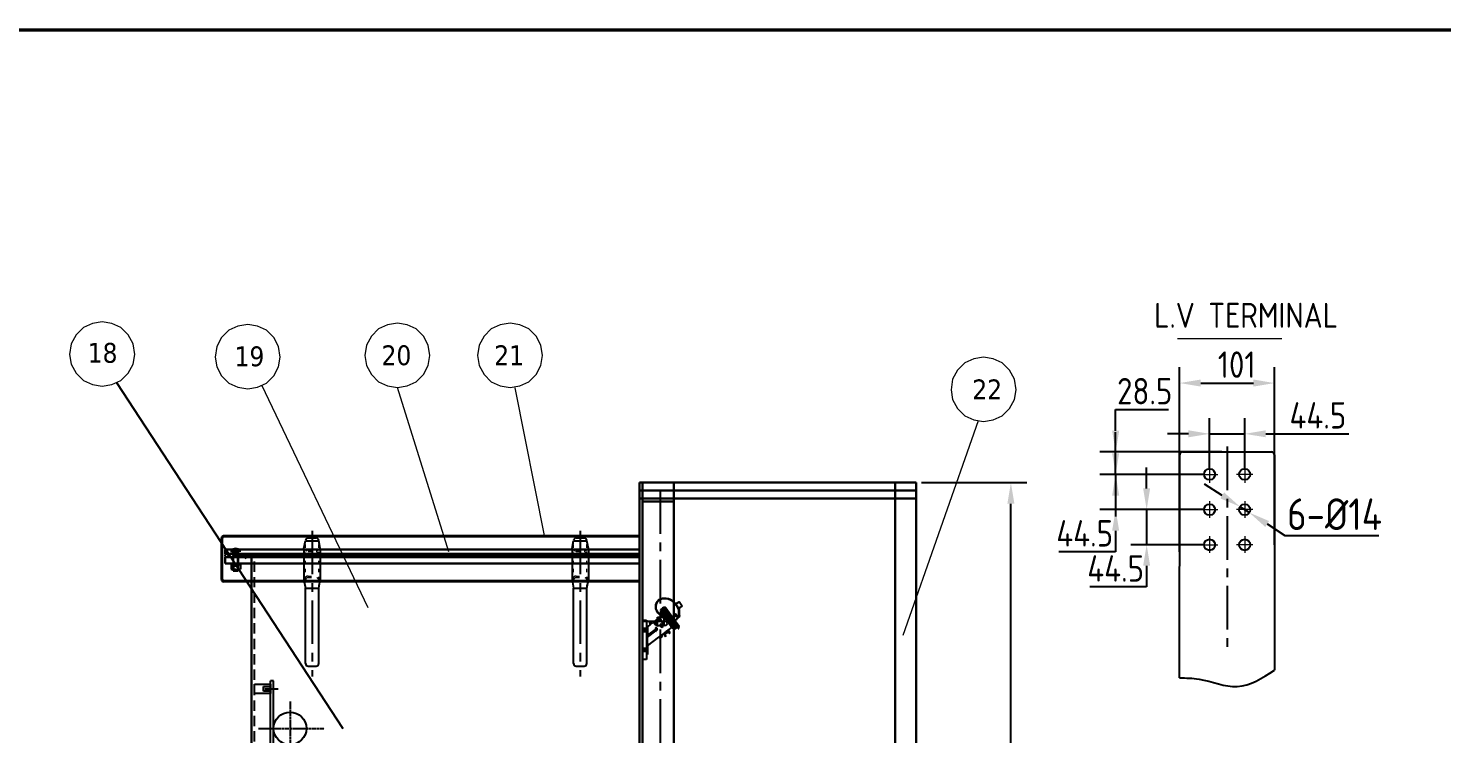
# Model space of a CAD drawing. Header units: millimetres. Extents: x 70841 to 133731, y -170061 to -164340.
# Drawn here: x 129077 to 131758, y -166032 to -164695 of the extents above; entities that cross this region are included whole.
import ezdxf

# ---------------------------------------------------------------- set-up
doc = ezdxf.new("R2010")
doc.units = ezdxf.units.MM
doc.header["$LTSCALE"] = 13
for name, pattern in [('ACAD_ISO03W100', [1.18, 0.47, -0.71]), ('CENTER', [50.8, 31.75, -6.35, 6.35, -6.35]), ('CENTER2', [1.125, 0.75, -0.125, 0.125, -0.125]), ('CENTERX2', [101.6, 63.5, -12.7, 12.7, -12.7]), ('DASHED', [0.75, 0.5, -0.25]), ('点画线', [18, 12, -2, 2, -2])]:
    doc.linetypes.add(name, pattern=pattern)
doc.layers.get('0').update_dxf_attribs({"color": 1, "linetype": 'CENTER'})
for name, color, linetype in [('1', 4, 'Continuous'), ('1轮廓实线层', 7, 'Continuous'), ('2细线层', 4, 'Continuous'), ('3中心线层', 1, 'CENTER'), ('4虚线层', 6, 'DASHED'), ('5剖面线层', 2, 'Continuous'), ('中心线', 1, 'CENTER2'), ('粗实线', 4, 'Continuous'), ('细实线', 2, 'Continuous')]:
    doc.layers.add(name, color=color, linetype=linetype)
doc.layers.add('中心线层', color=1, linetype='点画线', lineweight=18, true_color=0xff0000)
doc.layers.add('标注、文本', color=3, linetype='Continuous', lineweight=25)
doc.layers.add('铁心', color=3, linetype='Continuous', lineweight=0)
doc.styles.get("Standard").update_dxf_attribs({"font": 'gbenor.shx', "bigfont": 'gbcbig.shx'})
doc.styles.add('Tahoma$001', font='tahoma.ttf', dxfattribs={"height": 2.159784})
doc.dimstyles.new('1-15', dxfattribs={"dimscale": 20, "dimtxt": 3.5, "dimasz": 2, "dimexe": 1.5, "dimexo": 0.5, "dimgap": 0.5, "dimtad": 1, "dimtoh": 1, "dimdec": 1, "dimdsep": 46, "dimtxsty": 'Standard', "dimcen": 2.5, "dimclrd": 3, "dimclre": 3, "dimclrt": 3, "dimadec": 0, "dimazin": 2, "dimtfac": 1, "dimtdec": 1, "dimtmove": 0, "dimatfit": 2, "dimfxl": 1, "dimarcsym": 0})

# ---------------------------------------------------------------- blocks, each defined once
blk = doc.blocks.new('846712')
at = {"layer": '1轮廓实线层', "color": 0, "ltscale": 0.5}
for p, q in [((12564.4, -718.9), (12558.4, -718.9)), ((12558.4, -1098.9), (12558.4, -718.9)), ((12564.4, -1098.9), (12564.4, -718.9)), ((12547.6, -733.9), (12572.7, -733.9)), ((12547.6, -1083.9), (12572.7, -1083.9)), ((12558.4, -1098.9), (12564.4, -1098.9))]:
    blk.add_line(p, q, dxfattribs=at)
at = {"layer": '中心线', "color": 1, "ltscale": 0.5}
for p, q in [((12595.4, -758.1), (12595.4, -1068.6)), ((12535.8, -808.9), (12660.2, -808.9)), ((12516.2, -908.9), (12664, -908.9)), ((12510.6, -1008.9), (12666.4, -1008.9))]:
    blk.add_line(p, q, dxfattribs=at)
at = {"layer": '标注、文本'}
for centre in [(12595.4, -808.9), (12595.4, -908.9), (12595.4, -1008.9)]:
    blk.add_circle(centre, 31, dxfattribs=at)
blk = doc.blocks.new('A$C35956794')
at = {"layer": '4虚线层', "ltscale": 5}
for points in [[(17.7, 373.9), (47.7, 373.9), (47.7, 356.1), (17.7, 356.1)], [(17.7, 373.9), (47.7, 373.9), (47.7, 356.1), (17.7, 356.1)], [(34.8, 369.3), (47.7, 369.3), (47.7, 360.7), (34.8, 360.7)], [(34.8, 369.3), (47.7, 369.3), (47.7, 360.7), (34.8, 360.7)], [(17.7, 23.9), (47.7, 23.9), (47.7, 6.1), (17.7, 6.1)], [(17.7, 23.9), (47.7, 23.9), (47.7, 6.1), (17.7, 6.1)], [(34.8, 19.3), (47.7, 19.3), (47.7, 10.7), (34.8, 10.7)], [(34.8, 19.3), (47.7, 19.3), (47.7, 10.7), (34.8, 10.7)]]:
    blk.add_lwpolyline(points, close=True, dxfattribs=at)
at = {"layer": '标注、文本'}
blk.add_blockref('846712', (-12510.6, 1098.9), dxfattribs=at)
blk = doc.blocks.new('*D1722')
at = {"layer": 'Defpoints', "color": 0, "transparency": 16777216}
for p in [(131441, -165367.3), (131441, -165683.6), (131261, -165697.3)]:
    blk.add_point(p, dxfattribs=at)
at = {"layer": '标注、文本', "color": 3, "lineweight": -2, "transparency": 16777216}
for p, q in [((131261, -165687.3), (131261, -165337.3)), ((131441, -165673.6), (131441, -165337.3)), ((131301, -165367.3), (131401, -165367.3))]:
    blk.add_line(p, q, dxfattribs=at)
at = {"layer": '标注、文本', "color": 3, "transparency": 16777216}
for points in [[(131301, -165360.6), (131301, -165373.9), (131261, -165367.3)], [(131401, -165360.6), (131401, -165373.9), (131441, -165367.3)]]:
    blk.add_solid(points, dxfattribs=at)
at = {"layer": '标注、文本', "color": 3, "transparency": 16777216, "insert": (131369.2, -165332.3), "char_height": 50, "attachment_point": 5}
blk.add_mtext('101', dxfattribs=at)
blk = doc.blocks.new('*D1723')
at = {"layer": 'Defpoints', "color": 0, "transparency": 16777216}
for p in [(131139.6, -165497.6), (131351.1, -165497.6), (131317.7, -165540.4)]:
    blk.add_point(p, dxfattribs=at)
at = {"layer": '标注、文本', "color": 3, "lineweight": -2, "transparency": 16777216}
for p, q in [((131139.6, -165457.6), (131139.6, -165417.6)), ((131139.6, -165417.6), (131239.9, -165417.6)), ((131341.1, -165497.6), (131109.6, -165497.6)), ((131139.6, -165540.4), (131139.6, -165497.6)), ((131307.7, -165540.4), (131109.6, -165540.4)), ((131139.6, -165580.4), (131139.6, -165620.4))]:
    blk.add_line(p, q, dxfattribs=at)
at = {"layer": '标注、文本', "color": 3, "transparency": 16777216}
for points in [[(131132.9, -165457.6), (131146.3, -165457.6), (131139.6, -165497.6)], [(131132.9, -165580.4), (131146.3, -165580.4), (131139.6, -165540.4)]]:
    blk.add_solid(points, dxfattribs=at)
at = {"layer": '标注、文本', "color": 3, "transparency": 16777216, "insert": (131194.7, -165382.6), "char_height": 50, "attachment_point": 5}
blk.add_mtext('28.5', dxfattribs=at)
blk = doc.blocks.new('*D1724')
at = {"layer": 'Defpoints', "color": 0, "transparency": 16777216}
for p in [(131384.4, -165463.5), (131317.7, -165540.4), (131384.4, -165540.4)]:
    blk.add_point(p, dxfattribs=at)
at = {"layer": '标注、文本', "color": 3, "lineweight": -2, "transparency": 16777216}
for p, q in [((131317.7, -165530.4), (131317.7, -165433.5)), ((131384.4, -165530.4), (131384.4, -165433.5)), ((131277.7, -165463.5), (131237.7, -165463.5)), ((131317.7, -165463.5), (131384.4, -165463.5)), ((131424.4, -165463.5), (131582, -165463.5))]:
    blk.add_line(p, q, dxfattribs=at)
at = {"layer": '标注、文本', "color": 3, "transparency": 16777216}
for points in [[(131277.7, -165456.8), (131277.7, -165470.1), (131317.7, -165463.5)], [(131424.4, -165456.8), (131424.4, -165470.1), (131384.4, -165463.5)]]:
    blk.add_solid(points, dxfattribs=at)
at = {"layer": '标注、文本', "color": 3, "transparency": 16777216, "insert": (131523.2, -165428.5), "char_height": 50, "attachment_point": 5}
blk.add_mtext('44.5', dxfattribs=at)
blk = doc.blocks.new('*D1725')
at = {"layer": 'Defpoints', "color": 0, "transparency": 16777216}
for p in [(131317.7, -165540.4), (131139.6, -165607.1), (131307.2, -165607.1)]:
    blk.add_point(p, dxfattribs=at)
at = {"layer": '标注、文本', "color": 3, "lineweight": -2, "transparency": 16777216}
for p, q in [((131139.6, -165500.4), (131139.6, -165460.4)), ((131307.7, -165540.4), (131109.6, -165540.4)), ((131139.6, -165540.4), (131139.6, -165607.1)), ((131297.2, -165607.1), (131109.6, -165607.1)), ((131139.6, -165647.1), (131139.6, -165687.1)), ((131139.6, -165687.1), (131032, -165687.1))]:
    blk.add_line(p, q, dxfattribs=at)
at = {"layer": '标注、文本', "color": 3, "transparency": 16777216}
for points in [[(131132.9, -165500.4), (131146.3, -165500.4), (131139.6, -165540.4)], [(131132.9, -165647.1), (131146.3, -165647.1), (131139.6, -165607.1)]]:
    blk.add_solid(points, dxfattribs=at)
at = {"layer": '标注、文本', "color": 3, "transparency": 16777216, "insert": (131080.8, -165652.1), "char_height": 50, "attachment_point": 5}
blk.add_mtext('44.5 ', dxfattribs=at)
blk = doc.blocks.new('*D1726')
at = {"layer": 'Defpoints', "color": 0, "transparency": 16777216}
for p in [(131375.5, -165601.7), (131393.2, -165612.9)]:
    blk.add_point(p, dxfattribs=at)
at = {"layer": '标注、文本', "color": 3, "lineweight": -2, "transparency": 16777216}
for p, q in [((131341.8, -165580.2), (131308, -165558.8)), ((131375.5, -165601.7), (131393.2, -165612.9)), ((131427, -165634.4), (131460.8, -165655.9)), ((131460.8, -165655.9), (131638.7, -165655.9))]:
    blk.add_line(p, q, dxfattribs=at)
at = {"layer": '标注、文本', "color": 3, "transparency": 16777216}
for points in [[(131345.3, -165574.6), (131338.2, -165585.9), (131375.5, -165601.7)], [(131430.6, -165628.8), (131423.4, -165640), (131393.2, -165612.9)]]:
    blk.add_solid(points, dxfattribs=at)
at = {"layer": '标注、文本', "color": 3, "transparency": 16777216, "insert": (131554.8, -165615.9), "char_height": 60, "attachment_point": 5}
blk.add_mtext('6-%%C14', dxfattribs=at)
blk = doc.blocks.new('*D1758')
at = {"layer": 'Defpoints', "color": 0, "transparency": 16777216}
for p in [(130761.4, -165556), (130940.9, -165556), (130761.4, -167205.9)]:
    blk.add_point(p, dxfattribs=at)
at = {"layer": '标注、文本', "color": 3, "lineweight": -2, "transparency": 16777216}
for p, q in [((130771.4, -165556), (130970.9, -165556)), ((130940.9, -167165.9), (130940.9, -165596)), ((130771.4, -167205.9), (130970.9, -167205.9))]:
    blk.add_line(p, q, dxfattribs=at)
at = {"layer": '标注、文本', "color": 3, "transparency": 16777216}
for points in [[(130934.2, -165596), (130947.5, -165596), (130940.9, -165556)], [(130934.2, -167165.9), (130947.5, -167165.9), (130940.9, -167205.9)]]:
    blk.add_solid(points, dxfattribs=at)
at = {"layer": '标注、文本', "color": 3, "transparency": 16777216, "insert": (130895.9, -166380.9), "char_height": 70, "attachment_point": 5, "rotation": 90}
blk.add_mtext('1650', dxfattribs=at)
blk = doc.blocks.new('*D1759')
at = {"layer": 'Defpoints', "color": 0, "transparency": 16777216}
for p in [(131317.7, -165607.1), (131198.4, -165673.7), (131317.7, -165673.7)]:
    blk.add_point(p, dxfattribs=at)
at = {"layer": '标注、文本', "color": 3, "lineweight": -2, "transparency": 16777216}
for p, q in [((131198.4, -165567.1), (131198.4, -165527.1)), ((131307.7, -165607.1), (131168.4, -165607.1)), ((131198.4, -165607.1), (131198.4, -165673.7)), ((131307.7, -165673.7), (131168.4, -165673.7)), ((131198.4, -165713.7), (131198.4, -165753.7)), ((131198.4, -165753.7), (131090.8, -165753.7))]:
    blk.add_line(p, q, dxfattribs=at)
at = {"layer": '标注、文本', "color": 3, "transparency": 16777216}
for points in [[(131191.7, -165567.1), (131205, -165567.1), (131198.4, -165607.1)], [(131191.7, -165713.7), (131205, -165713.7), (131198.4, -165673.7)]]:
    blk.add_solid(points, dxfattribs=at)
at = {"layer": '标注、文本', "color": 3, "transparency": 16777216, "insert": (131139.6, -165718.7), "char_height": 50, "attachment_point": 5}
blk.add_mtext('44.5', dxfattribs=at)

msp = doc.modelspace()

# ---------------------------------------------------------------- hatches: boundary and pattern name
at = {"layer": '5剖面线层'}
msp.add_hatch(color=256, dxfattribs=at).paths.add_polyline_path([(129487.535, -165699.054, 1), (129487.535, -165691.054), (129479.764, -165691.054, 1), (129479.764, -165699.054)])

# ---------------------------------------------------------------- linework, layer by layer
at = {"color": 0, "lineweight": 25}
msp.add_line((130316.881, -165790.325), (130310.848, -165794.796), dxfattribs=at)
at = {"layer": '1'}
for p, q in [((131260.993, -165926.131), (131261.014, -165503.604)), ((131267.014, -165497.604), (131435.014, -165497.604)), ((131441.014, -165503.604), (131440.989, -165911.333))]:
    msp.add_line(p, q, dxfattribs=at)
at = {"layer": '1', "color": 1, "linetype": 'CENTERX2', "lineweight": -3, "ltscale": 0.1}
for p, q in [((131351.078, -165487.647), (131351.006, -165882.351)), ((130276.371, -167105.904), (130276.371, -165555.95)), ((130276.371, -167105.904), (130276.371, -165555.95)), ((129615.371, -165647.222), (129615.371, -165923.686)), ((130123.905, -165647.222), (130123.905, -165923.686)), ((130301.371, -165819.178), (130242.371, -165819.178))]:
    msp.add_line(p, q, dxfattribs=at)
at = {"layer": '1', "color": 7, "linetype": 'Continuous', "lineweight": 25}
for p, q in [((130280.34, -165775.801), (130280.219, -165775.577)), ((130268.43, -165798.971), (130268.551, -165799.196)), ((130271.434, -165802.332), (130278.447, -165809.682)), ((130281.13, -165807.661), (130276.389, -165798.36)), ((130277.499, -165798.338), (130282.948, -165809.028)), ((130277.711, -165798.323), (130277.537, -165798.335)), ((130282.981, -165809.026), (130277.537, -165798.335)), ((130278.883, -165800.624), (130277.711, -165798.323)), ((130277.749, -165798.32), (130277.727, -165798.297)), ((130277.749, -165798.32), (130278.911, -165800.603)), ((130283.105, -165797.442), (130278.745, -165800.728)), ((130278.745, -165800.728), (130299.96, -165828.881)), ((130280.713, -165799.252), (130281.783, -165798.446)), ((130280.713, -165799.252), (130292.836, -165815.34)), ((130281.636, -165794.222), (130281.541, -165795.365)), ((130295.533, -165813.934), (130281.541, -165795.365)), ((130281.661, -165800.51), (130282.732, -165799.704)), ((130281.783, -165798.446), (130293.906, -165814.533)), ((130296.331, -165813.332), (130281.842, -165794.105)), ((130285.652, -165794.203), (130282.201, -165793.915)), ((130301.516, -165815.239), (130284.736, -165792.987)), ((130285.176, -165791.922), (130303.682, -165816.463)), ((130298.967, -165811.346), (130286.075, -165794.238)), ((130299.987, -165780.942), (130299.866, -165780.717)), ((130301.907, -165782.404), (130301.694, -165782.185)), ((130307.565, -165790.886), (130302.589, -165784.288)), ((130302.977, -165783.966), (130302.856, -165783.741)), ((130304.765, -165786.272), (130302.856, -165783.741)), ((130302.977, -165783.966), (130307.952, -165790.564)), ((130303.02, -165783.73), (130304.925, -165786.261)), ((130303.233, -165783.948), (130303.02, -165783.73)), ((130303.233, -165783.948), (130308.201, -165790.546)), ((130304.925, -165786.261), (130304.765, -165786.272)), ((130306.055, -165787.759), (130305.894, -165787.771)), ((130307.838, -165790.351), (130305.894, -165787.771)), ((130306.055, -165787.759), (130308, -165790.34)), ((130307.952, -165790.564), (130307.838, -165790.351)), ((130308.201, -165790.546), (130308, -165790.34)), ((130309.513, -165793), (130309.402, -165792.794)), ((130316.913, -165789.684), (130311.316, -165782.257)), ((130242.371, -165816.671), (130249.371, -165816.671)), ((130249.371, -165816.671), (130249.371, -165832.763)), ((130249.371, -165827.349), (130251.371, -165827.349)), ((130256.597, -165825.118), (130251.371, -165829.056)), ((130251.371, -165827.349), (130251.371, -165848.085)), ((130256.104, -165821.089), (130258.961, -165818.936)), ((130256.598, -165825.127), (130256.104, -165821.089)), ((130256.598, -165825.127), (130261.081, -165821.75)), ((130261.081, -165821.75), (130258.961, -165818.936)), ((130277.479, -165809.382), (130261.076, -165821.743)), ((130263.457, -165820.749), (130274.638, -165812.324)), ((130263.457, -165820.749), (130263.658, -165821.016)), ((130263.658, -165821.016), (130264.776, -165820.173)), ((130263.791, -165821.193), (130263.658, -165821.016)), ((130264.909, -165820.35), (130263.791, -165821.193)), ((130263.791, -165821.193), (130267.586, -165826.228)), ((130264.76, -165820.152), (130273.146, -165813.833)), ((130264.76, -165820.152), (130264.776, -165820.173)), ((130264.776, -165820.173), (130264.909, -165820.35)), ((130264.909, -165820.35), (130268.704, -165825.386)), ((130273.579, -165814.408), (130265.193, -165820.727)), ((130267.138, -165821.646), (130274.725, -165815.929)), ((130269.503, -165824.784), (130267.138, -165821.646)), ((130267.259, -165821.806), (130274.846, -165816.089)), ((130267.586, -165826.228), (130268.704, -165825.386)), ((130268.704, -165825.386), (130269.503, -165824.784)), ((130279.185, -165811.17), (130271.061, -165802.655)), ((130273.182, -165813.881), (130273.146, -165813.833)), ((130273.182, -165813.881), (130274.859, -165812.618)), ((130273.316, -165814.058), (130273.182, -165813.881)), ((130274.993, -165812.795), (130273.316, -165814.058)), ((130277.09, -165819.067), (130273.316, -165814.058)), ((130274.638, -165812.324), (130274.859, -165812.618)), ((130274.859, -165812.618), (130274.993, -165812.795)), ((130274.993, -165812.795), (130278.767, -165817.803)), ((130277.045, -165823.796), (130275.049, -165825.3)), ((130275.049, -165825.3), (130278.961, -165830.491)), ((130280.957, -165828.987), (130277.045, -165823.796)), ((130277.09, -165819.067), (130278.767, -165817.803)), ((130278.447, -165809.682), (130281.13, -165807.661)), ((130278.961, -165830.491), (130280.957, -165828.987)), ((130280.061, -165812.044), (130283.256, -165809.636)), ((130282.697, -165810.057), (130289.209, -165818.699)), ((130285.481, -165803.352), (130284.411, -165804.159)), ((130289.209, -165818.699), (130297.935, -165830.279)), ((130292.836, -165815.34), (130293.906, -165814.533)), ((130293.438, -165816.138), (130294.508, -165815.332)), ((130293.438, -165816.138), (130305.561, -165832.226)), ((130294.508, -165815.332), (130306.631, -165831.42)), ((130309.525, -165832.502), (130295.533, -165813.934)), ((130310.996, -165832.794), (130296.331, -165813.332)), ((130311.859, -165828.454), (130298.967, -165811.346)), ((130299.96, -165828.881), (130303.6, -165833.711)), ((130299.96, -165828.881), (130299.96, -165828.881)), ((130301.863, -165827.319), (130302.934, -165826.513)), ((130303.33, -165817.136), (130304.23, -165816.458)), ((130306.244, -165815.586), (130306.139, -165815.479)), ((130307.471, -165814.015), (130312.914, -165809.914)), ((130310.993, -165807.365), (130312.914, -165809.914)), ((130310.996, -165832.794), (130311.859, -165828.454)), ((130313.111, -165808.514), (130311.329, -165806.149)), ((130312.914, -165809.914), (130313.111, -165808.514)), ((130249.371, -165832.763), (130242.371, -165832.763)), ((130242.371, -165834.68), (130249.371, -165834.68)), ((130242.371, -165837.959), (130249.371, -165837.959)), ((130249.371, -165834.68), (130249.371, -165832.763)), ((130249.371, -165837.959), (130249.371, -165834.68)), ((130249.371, -165837.959), (130249.371, -165870.143)), ((130249.371, -165848.085), (130251.371, -165848.085)), ((130266.311, -165834.076), (130251.371, -165845.334)), ((130251.371, -165849.09), (130267.267, -165837.112)), ((130251.371, -165860.016), (130251.371, -165848.085)), ((130251.371, -165865.368), (130273.192, -165848.924)), ((130267.156, -165830.415), (130265.694, -165836.748)), ((130265.694, -165836.748), (130268.13, -165837.311)), ((130269.592, -165830.977), (130267.156, -165830.415)), ((130268.13, -165837.311), (130269.592, -165830.977)), ((130268.367, -165836.283), (130270.4, -165834.751)), ((130269.115, -165833.045), (130270.4, -165834.751)), ((130273.172, -165848.897), (130278.443, -165844.925)), ((130274.697, -165850.921), (130273.172, -165848.897)), ((130279.968, -165846.949), (130274.697, -165850.921)), ((130279.968, -165846.949), (130278.443, -165844.925)), ((130278.463, -165844.952), (130281.738, -165842.485)), ((130281.708, -165842.445), (130285.222, -165839.797)), ((130285.589, -165847.596), (130281.708, -165842.445)), ((130284.791, -165839.225), (130286.548, -165837.901)), ((130284.791, -165839.225), (130285.86, -165840.645)), ((130285.589, -165847.596), (130286.114, -165847.201)), ((130287.617, -165839.321), (130286.548, -165837.901)), ((130286.979, -165838.473), (130290.493, -165835.825)), ((130294.374, -165840.976), (130290.493, -165835.825)), ((130290.523, -165835.865), (130297.935, -165830.279)), ((130293.85, -165841.372), (130294.374, -165840.976)), ((130297.935, -165830.279), (130303.6, -165833.711)), ((130303.6, -165833.711), (130307.96, -165830.425)), ((130304.613, -165830.968), (130305.683, -165830.161)), ((130305.561, -165832.226), (130306.631, -165831.42)), ((130309.525, -165832.502), (130310.996, -165832.794)), ((130249.371, -165870.143), (130242.371, -165870.143)), ((130242.371, -165873.422), (130249.371, -165873.422)), ((130242.371, -165875.339), (130249.371, -165875.339)), ((130251.371, -165860.016), (130249.371, -165860.016)), ((130249.371, -165873.422), (130249.371, -165870.143)), ((130249.371, -165875.339), (130249.371, -165873.422)), ((130249.371, -165875.339), (130249.371, -165891.431)), ((130249.371, -165882.051), (130251.371, -165882.051)), ((130251.371, -165860.016), (130251.371, -165882.051)), ((130249.371, -165891.431), (130242.371, -165891.431))]:
    msp.add_line(p, q, dxfattribs=at)
at = {"layer": '1', "const_width": 6.541}
msp.add_lwpolyline([(126368.528, -169855.834), (133544.528, -169855.834), (133544.528, -164698.084), (126368.528, -164698.084), (126368.528, -169855.834)], dxfattribs=at)
at = {"layer": '1'}
for centre in [(131317.702, -165540.354), (131384.439, -165540.365), (131317.702, -165607.305), (131317.702, -165607.305), (131384.376, -165607.315), (131384.397, -165607.315), (131317.702, -165673.854), (131317.702, -165673.854), (131384.376, -165673.865), (131384.397, -165673.865)]:
    msp.add_circle(centre, 10.5, dxfattribs=at)
at = {"layer": '1', "color": 7, "linetype": 'Continuous', "lineweight": 25}
for centre, radius in [((130284.095, -165822.553), 4.5), ((130304.539, -165807.108), 1.134)]:
    msp.add_circle(centre, radius, dxfattribs=at)
at = {"layer": '1', "color": 7, "linetype": 'Continuous', "lineweight": 25, "extrusion": (0, 0, -1)}
msp.add_circle((-130304.539, -165807.108), 2, dxfattribs=at)
at = {"layer": '1'}
for centre, start, end in [((131267.014, -165503.604), 90, 180), ((131435.014, -165503.604), 0, 90)]:
    msp.add_arc(centre, 6, start, end, dxfattribs=at)
at = {"layer": '1', "color": 7, "linetype": 'Continuous', "lineweight": 25}
for centre, radius, start, end in [((130289.982, -165844.286), 5.5, 138.536959, 217), ((130285.813, -165846.801), 0.5, 307, 31.105387), ((130289.982, -165844.286), 5.5, 37, 115.463041), ((130293.549, -165840.972), 0.5, 222.894613, 307)]:
    msp.add_arc(centre, radius, start, end, dxfattribs=at)
at = {"layer": '1', "color": 7, "linetype": 'Continuous', "lineweight": 25, "extrusion": (0, 0, -1)}
msp.add_arc((-130289.982, -165844.286), 4.369, 328.894613, 137.105387, dxfattribs=at)
at = {"layer": '1', "color": 7, "linetype": 'Continuous', "lineweight": 25}
for centre, major_axis, ratio, start_param, end_param in [((130282.643, -165791.619), (-14.092, -7.577), 0.99884025, 4.3639957, 6.55141726), ((130282.522, -165791.394), (14.092, 7.577), 0.99884025, 1.22240304, 3.14155831), ((130283.962, -165801.279), (22.899, 12.313), 0.99884025, 0.41949, 1.22240304), ((130284.082, -165801.504), (-22.899, -12.313), 0.99884025, 3.56108265, 4.3639957), ((130280.412, -165776.296), (0.072, -0.495), 0.01643668, 1.52552008, 3.09631641), ((130284.094, -165801.525), (22.459, 12.077), 0.99884025, 0.41949, 1.22240304), ((130284.123, -165801.268), (18.609, 18.157), 0.99834277, 0.13937006, 0.87111424), ((130282.654, -165791.64), (13.652, 7.341), 0.99884025, 1.22240304, 3.4098246), ((130271.423, -165802.31), (0.362, 0.345), 0.04642525, 3.12881744, 4.69961376), ((130287.388, -165804.152), (-10.957, -5.892), 0.99884025, 4.39833045, 5.30467732), ((130287.366, -165804.109), (10.076, 5.418), 0.99884025, 1.30989262, 2.11845673), ((130287.581, -165804.353), (-0.817, 11.681), 0.99996192, 0.17228312, 0.96124965), ((130287.755, -165804.341), (-0.817, 11.681), 0.99996192, 0.48128088, 0.96124965), ((130287.607, -165804.092), (-8.188, -7.99), 0.99834277, 4.60207295, 4.97992946), ((130287.755, -165804.341), (-0.817, 11.681), 0.99996192, 0.18877934, 0.40585328), ((130297.34, -165792.79), (13.976, 10.532), 0.00475281, 2.94649352, 3.58215091), ((130297.039, -165792.39), (-13.577, -10.231), 0.00475281, 0.02653282, 0.3733367), ((130287.607, -165804.092), (-8.188, -7.99), 0.99834277, 4.19138708, 4.29170853), ((130299.681, -165781.337), (-0.306, -0.396), 0.04397233, 1.55116528, 3.12196161), ((130290.211, -165793.617), (13.652, 7.341), 0.99884025, 0.15263109, 0.41949), ((130290.079, -165793.371), (14.092, 7.577), 0.99884025, 0.15263008, 0.41949), ((130299.421, -165781.496), (-0.612, -0.791), 0.05698941, 3.13358416, 3.6194001), ((130290.2, -165793.596), (-14.092, -7.577), 0.99884025, 3.29422273, 3.56108265), ((130290.242, -165793.36), (11.452, 11.174), 0.99834277, 6.1556955, 6.42255536), ((130290.455, -165793.578), (11.452, 11.174), 0.99834277, 6.1556955, 6.28321619), ((130302.578, -165784.268), (-0.399, -0.301), 0.04758767, 1.56414743, 3.13390013), ((130302.222, -165784.333), (-0.799, -0.601), 0.05708026, 3.15974565, 3.67189583), ((130292.79, -165802.02), (16.294, 8.761), 0.99884025, 4.89389019, 6.43576609), ((130297.039, -165792.39), (13.658, 10.294), 0.00476333, -0.94434426, -0.05739813), ((130297.34, -165792.79), (13.976, 10.532), 0.00475281, 5.32250321, 6.28719916), ((130292.779, -165801.998), (-16.734, -8.998), 0.99884025, 1.84872208, 3.29417344), ((130307.553, -165790.865), (-0.399, -0.301), 0.04758767, 1.56385942, 3.13390013), ((130307.202, -165790.943), (-0.799, -0.602), 0.00475281, 3.1564539, 3.66808606), ((130293.027, -165801.981), (13.599, 13.269), 0.99834277, 5.27624114, 5.89227917), ((130302.937, -165800.217), (-13.976, -10.532), 0.00475281, 3.14669955, 4.12383075), ((130303.935, -165813.476), (2.642, 1.421), 0.99884025, 4.13525179, 4.35456402), ((130304.178, -165813.459), (-2.147, -2.095), 0.99834277, 0.8170366, 0.86765709), ((130293.027, -165801.981), (13.599, 13.269), 0.99834277, 4.71019481, 4.85040605)]:
    msp.add_ellipse(centre, major_axis=major_axis, ratio=ratio, start_param=start_param, end_param=end_param, dxfattribs=at)
at = {"layer": '1', "color": 7, "linetype": 'Continuous', "lineweight": 25, "extrusion": (0, 0, -1)}
for centre, major_axis, ratio, start_param, end_param in [((130303.537, -165786.079), (-1.389, 0.182), 0.00123907, 3.14770872, 3.66653727), ((130304.999, -165788.02), (-1.056, -0.261), 0.00137568, 2.61411929, 3.13368622), ((130292.665, -165801.786), (11.36, -15.259), 0.99874491, 4.70655602, 4.85916587), ((130292.826, -165801.775), (11.106, -15.444), 0.99876988, 4.69007172, 5.56738076), ((130296.82, -165805.868), (-15.466, -11.353), 0.08906247, 2.7381645, 2.76768773), ((130277.977, -165809.858), (-2.084, 2.186), 0.01267621, 3.14307477, 4.08056763), ((130281.872, -165806.922), (1.384, -2.714), 0.00104004, 5.6008814, 6.28329839)]:
    msp.add_ellipse(centre, major_axis=major_axis, ratio=ratio, start_param=start_param, end_param=end_param, dxfattribs=at)
at = {"layer": '1', "color": 7, "linetype": 'Continuous', "lineweight": 25}
for points, knots in [([(130277.499, -165798.338), (130277.502, -165798.344), (130277.471, -165798.348), (130277.351, -165798.356), (130277.263, -165798.358), (130276.947, -165798.363), (130276.667, -165798.362), (130276.389, -165798.36)], [0, 0, 0, 0, 0.25, 0.25, 0.5, 0.5, 1, 1, 1, 1]), ([(130284.736, -165792.987), (130284.739, -165792.994), (130284.755, -165792.964), (130284.807, -165792.847), (130284.843, -165792.761), (130284.968, -165792.454), (130285.072, -165792.187), (130285.176, -165791.922)], [0, 0, 0, 0, 0.25, 0.25, 0.5, 0.5, 1, 1, 1, 1]), ([(130307.583, -165789.718), (130307.766, -165789.923), (130307.946, -165790.132), (130308.37, -165790.651), (130308.613, -165790.966), (130309.075, -165791.608), (130309.295, -165791.935), (130309.922, -165792.933), (130310.297, -165793.621), (130310.628, -165794.333)], [0, 0, 0, 0, 0.14927532, 0.14927532, 0.36195649, 0.36195649, 0.57463766, 0.57463766, 1, 1, 1, 1]), ([(130310.848, -165794.796), (130310.847, -165794.797), (130310.842, -165794.788), (130310.822, -165794.75), (130310.807, -165794.719), (130310.767, -165794.635), (130310.743, -165794.582), (130310.688, -165794.463), (130310.657, -165794.397), (130310.628, -165794.333)], [0, 0, 0, 0, 0.25, 0.25, 0.5, 0.5, 0.75, 0.75, 1, 1, 1, 1]), ([(130311.312, -165782.264), (130311.303, -165782.246), (130311.262, -165782.181), (130311.152, -165782.109), (130311.014, -165782.061), (130310.896, -165782.054), (130310.806, -165782.068), (130310.746, -165782.086), (130310.703, -165782.104), (130310.683, -165782.113), (130310.677, -165782.117)], [0, 0, 0, 0, 0.06047417, 0.24688575, 0.39669031, 0.5247827, 0.63381358, 0.72827515, 0.83552295, 1, 1, 1, 1]), ([(130316.881, -165790.325), (130316.882, -165790.324), (130316.89, -165790.316), (130316.914, -165790.288), (130316.958, -165790.22), (130317.004, -165790.111), (130317.022, -165789.962), (130316.992, -165789.809), (130316.938, -165789.726), (130316.91, -165789.693)], [0, 0, 0, 0, 0.04486945, 0.21301558, 0.33962872, 0.47950858, 0.65851945, 0.85796921, 1, 1, 1, 1]), ([(130279.185, -165811.17), (130279.1, -165811.083), (130279.027, -165810.979), (130278.892, -165810.751), (130278.83, -165810.626), (130278.714, -165810.369), (130278.66, -165810.236), (130278.553, -165809.963), (130278.5, -165809.822), (130278.447, -165809.682)], [0, 0, 0, 0, 0.25, 0.25, 0.5, 0.5, 0.75, 0.75, 1, 1, 1, 1]), ([(130282.948, -165809.028), (130282.884, -165808.902), (130282.78, -165808.785), (130282.522, -165808.55), (130282.372, -165808.438), (130282.044, -165808.214), (130281.867, -165808.103), (130281.505, -165807.883), (130281.318, -165807.772), (130281.13, -165807.661)], [0, 0, 0, 0, 0.25, 0.25, 0.5, 0.5, 0.75, 0.75, 1, 1, 1, 1]), ([(130303.682, -165816.463), (130303.452, -165816.443), (130303.227, -165816.396), (130302.854, -165816.272), (130302.7, -165816.206), (130302.555, -165816.129)], [0, 0, 0, 0, 0.56446627, 0.56446627, 1, 1, 1, 1]), ([(130304.339, -165816.445), (130304.505, -165816.423), (130304.663, -165816.386), (130304.972, -165816.288), (130305.121, -165816.225), (130305.401, -165816.082), (130305.533, -165816), (130305.784, -165815.816), (130305.904, -165815.712), (130306.013, -165815.603)], [0, 0, 0, 0, 0.25, 0.25, 0.5, 0.5, 0.75, 0.75, 1, 1, 1, 1]), ([(130304.579, -165816.428), (130304.745, -165816.406), (130304.903, -165816.369), (130305.21, -165816.271), (130305.359, -165816.209), (130305.637, -165816.065), (130305.768, -165815.983), (130306.017, -165815.799), (130306.136, -165815.696), (130306.244, -165815.586)], [0, 0, 0, 0, 0.25, 0.25, 0.5, 0.5, 0.75, 0.75, 1, 1, 1, 1])]:
    msp.add_open_spline(points, degree=3, knots=knots, dxfattribs=at)
at = {"layer": '1轮廓实线层'}
for p, q in [((129460.343, -165686.055), (129470.371, -165686.055)), ((129465.191, -165692.455), (129475.551, -165686.055)), ((129475.551, -165692.455), (129465.191, -165686.055)), ((129465.191, -165692.455), (129465.191, -165686.055)), ((129465.191, -165692.455), (129475.551, -165692.455)), ((129465.371, -165695.055), (129466.371, -165692.455)), ((129465.371, -165695.055), (129470.371, -165695.055)), ((129465.371, -165695.055), (129465.371, -165723.054)), ((129475.551, -165692.455), (129466.371, -165692.455)), ((129466.371, -165692.455), (129466.371, -165692.455)), ((129480.4, -165686.055), (129470.371, -165686.055)), ((129475.371, -165695.055), (129470.371, -165695.055)), ((129475.371, -165695.055), (129474.371, -165692.455)), ((129475.371, -165695.055), (129475.371, -165723.054)), ((129475.551, -165692.455), (129475.551, -165686.055)), ((129460.371, -165711.054), (129460.371, -165709.054)), ((129470.371, -165711.054), (129460.371, -165711.054)), ((129461.826, -165711.767), (129461.826, -165719.842)), ((129462.521, -165711.054), (129470.371, -165711.054)), ((129470.621, -165711.054), (129464.025, -165711.054)), ((129470.621, -165720.554), (129464.025, -165720.554)), ((129466.224, -165711.767), (129466.224, -165723.054)), ((129470.371, -165711.054), (129480.371, -165711.054)), ((129478.221, -165711.054), (129470.371, -165711.054)), ((129470.621, -165711.054), (129477.217, -165711.054)), ((129470.621, -165720.554), (129477.217, -165720.554)), ((129475.019, -165711.767), (129475.019, -165723.054)), ((129479.416, -165711.767), (129479.416, -165719.842)), ((129480.371, -165711.054), (129480.371, -165709.054)), ((129465.371, -165723.054), (129475.371, -165723.054))]:
    msp.add_line(p, q, dxfattribs=at)
for centre, radius, start, end in [((129470.3, -165693.444), 12.4, 89.672726, 143.421423), ((129470.241, -165693.846), 12.803, 37.488414, 89.417438), ((129464.025, -165714.803), 3.749, 54.090399, 125.909601), ((129464.025, -165716.805), 3.749, 234.090399, 305.909601), ((129470.621, -165724.981), 13.927, 71.593388, 108.406612), ((129470.621, -165706.627), 13.927, 251.593388, 288.406612), ((129477.217, -165714.803), 3.749, 54.090399, 125.909601), ((129477.217, -165716.805), 3.749, 234.090399, 305.909601)]:
    msp.add_arc(centre, radius, start, end, dxfattribs=at)
at = {"layer": '2细线层'}
for p, q in [((129466.371, -165723.054), (129466.371, -165692.455)), ((129474.371, -165723.054), (129474.371, -165692.455))]:
    msp.add_line(p, q, dxfattribs=at)
at = {"layer": '3中心线层'}
msp.add_line((129470.371, -165715.751), (129470.371, -165708.959), dxfattribs=at)
at = {"layer": '4虚线层'}
for p, q in [((129465.121, -165711.054), (129465.121, -165709.054)), ((129475.621, -165711.054), (129475.621, -165709.054))]:
    msp.add_line(p, q, dxfattribs=at)
at = {"layer": '4虚线层', "ltscale": 3}
msp.add_line((129506.371, -167099.904), (129506.371, -165697.054), dxfattribs=at)
msp.add_circle((129453.371, -165694.054), 3, dxfattribs=at)
at = {"layer": '中心线层'}
for p, q in [((131317.702, -165524.236), (131317.702, -165556.072)), ((131384.444, -165524.246), (131384.434, -165556.082)), ((131302.202, -165540.354), (131333.201, -165540.354)), ((131399.938, -165540.369), (131368.939, -165540.36)), ((131302.202, -165607.104), (131333.201, -165607.104)), ((131317.702, -165590.986), (131317.702, -165622.822)), ((131399.917, -165607.119), (131368.918, -165607.11)), ((131384.423, -165590.996), (131384.413, -165622.832)), ((131317.702, -165657.535), (131317.702, -165689.371)), ((131384.423, -165657.545), (131384.413, -165689.381)), ((131302.202, -165673.654), (131333.201, -165673.654)), ((131399.917, -165673.669), (131368.918, -165673.659))]:
    msp.add_line(p, q, dxfattribs=at)
at = {"layer": '标注、文本'}
for p, q in [((129244.138, -165366.18), (129673.371, -166021.903)), ((129443.371, -165739.835), (129443.371, -165660.852)), ((129445.371, -165739.835), (129445.371, -165660.852)), ((130236.371, -165656.852), (129447.371, -165656.852)), ((130236.371, -165658.852), (129447.371, -165658.852)), ((129599.871, -165681.093), (129602.871, -165666.093)), ((129602.871, -165666.093), (129627.871, -165666.093)), ((129607.871, -165660.852), (129622.871, -165660.852)), ((129630.871, -165681.093), (129627.871, -165666.093)), ((130108.405, -165681.093), (130111.405, -165666.093)), ((130111.405, -165666.093), (130136.405, -165666.093)), ((130116.405, -165660.852), (130131.405, -165660.852)), ((130139.405, -165681.093), (130136.405, -165666.093)), ((129599.871, -165681.093), (129599.871, -165741.093)), ((129630.871, -165681.093), (129630.871, -165741.093)), ((130108.405, -165681.093), (130108.405, -165741.093)), ((130139.405, -165681.093), (130139.405, -165741.093)), ((130236.371, -165741.835), (129443.907, -165741.835)), ((130236.371, -165743.835), (129447.371, -165743.835)), ((129599.871, -165741.093), (129602.871, -165756.093)), ((129627.871, -165756.093), (129630.871, -165741.093)), ((130108.405, -165741.093), (130111.405, -165756.093)), ((130136.405, -165756.093), (130139.405, -165741.093)), ((130236.371, -165734.904), (130236.371, -167097.904)), ((129602.871, -165898.835), (129602.871, -165756.093)), ((129602.871, -165756.093), (129627.871, -165756.093)), ((129627.871, -165898.835), (129627.871, -165756.093)), ((130111.405, -165898.835), (130111.405, -165756.093)), ((130111.405, -165756.093), (130136.405, -165756.093)), ((130136.405, -165898.835), (130136.405, -165756.093)), ((130242.371, -165814.671), (130242.371, -165889.431)), ((129607.871, -165903.835), (129622.871, -165903.835)), ((130116.405, -165903.835), (130131.405, -165903.835))]:
    msp.add_line(p, q, dxfattribs=at)
at = {"layer": '标注、文本', "color": 2, "linetype": 'ACAD_ISO03W100', "lineweight": 18}
for p, q in [((129602.871, -165756.093), (129602.871, -165665.852)), ((129627.871, -165756.093), (129627.871, -165665.852)), ((130111.405, -165756.093), (130111.405, -165665.852)), ((130136.405, -165756.093), (130136.405, -165665.852)), ((129607.871, -165686.093), (129622.871, -165686.093)), ((129607.871, -165689.093), (129622.871, -165689.093)), ((130116.405, -165686.093), (130131.405, -165686.093)), ((130116.405, -165689.093), (130131.405, -165689.093)), ((129607.871, -165733.093), (129622.871, -165733.093)), ((129607.871, -165736.093), (129622.871, -165736.093)), ((130116.405, -165733.093), (130131.405, -165733.093)), ((130116.405, -165736.093), (130131.405, -165736.093))]:
    msp.add_line(p, q, dxfattribs=at)
at = {"layer": '标注、文本'}
for centre, radius, start, end in [((129447.371, -165660.852), 4, 90, 180), ((129447.371, -165660.852), 2, 90, 180), ((129607.871, -165665.852), 5, 90, 180), ((129622.871, -165665.852), 5, 0, 90), ((130116.405, -165665.852), 5, 90, 180), ((130131.405, -165665.852), 5, 0, 90), ((129447.371, -165739.835), 4, 180, 270), ((129447.371, -165739.835), 2, 180, 270), ((129607.871, -165898.835), 5, 180, 270), ((129622.871, -165898.835), 5, 270, 0), ((130116.405, -165898.835), 5, 180, 270), ((130131.405, -165898.835), 5, 270, 0)]:
    msp.add_arc(centre, radius, start, end, dxfattribs=at)
at = {"layer": '标注、文本', "color": 2, "linetype": 'ACAD_ISO03W100', "lineweight": 18}
for centre, radius, start, end in [((129607.871, -165681.093), 8, 180, 270), ((129607.871, -165681.093), 5, 180, 270), ((129622.871, -165681.093), 5, 270, 0), ((129622.871, -165681.093), 8, 270, 0), ((130116.405, -165681.093), 8, 180, 270), ((130116.405, -165681.093), 5, 180, 270), ((130131.405, -165681.093), 5, 270, 0), ((130131.405, -165681.093), 8, 270, 0), ((129607.871, -165741.093), 8, 90, 180), ((129607.871, -165741.093), 5, 90, 180), ((129622.871, -165741.093), 8, 0, 90), ((129622.871, -165741.093), 5, 0, 90), ((130116.405, -165741.093), 8, 90, 180), ((130116.405, -165741.093), 5, 90, 180), ((130131.405, -165741.093), 8, 0, 90), ((130131.405, -165741.093), 5, 0, 90)]:
    msp.add_arc(centre, radius, start, end, dxfattribs=at)
at = {"layer": '标注、文本'}
msp.add_open_spline([(131260.993, -165926.131), (131273.236, -165926.307), (131310.042, -165926.838), (131372.58, -165955.489), (131417.84, -165926.275), (131440.993, -165911.33)], degree=3, knots=[0, 0, 0, 0, 73.60943979, 221.28127785, 375.94621417, 375.94621417, 375.94621417, 375.94621417], dxfattribs=at)
at = {"layer": '粗实线', "lineweight": 30}
for p, q in [((130236.371, -167105.904), (130236.371, -165555.95)), ((130236.371, -165555.95), (130761.371, -165555.95)), ((130236.371, -165585.95), (130236.371, -165555.95)), ((130242.371, -167105.904), (130242.371, -165555.95)), ((130301.371, -167105.904), (130301.371, -165555.95)), ((130721.371, -167105.904), (130721.371, -165555.95)), ((130761.371, -167105.904), (130761.371, -165555.95)), ((130236.371, -165570.95), (130761.371, -165570.95)), ((130301.371, -165585.95), (130236.371, -165585.95)), ((130236.371, -165585.95), (130761.371, -165585.95)), ((130242.371, -165591.95), (130301.371, -165591.95)), ((129445.371, -165683.054), (129443.371, -165683.054)), ((129445.371, -165691.054), (129443.371, -165691.054)), ((129450.371, -165683.054), (129450.371, -165691.054)), ((130236.371, -165691.054), (129450.371, -165691.054)), ((130236.371, -165683.054), (129451.562, -165683.054)), ((129474.371, -165694.054), (130236.371, -165694.054)), ((129445.371, -165697.054), (129443.371, -165697.054)), ((129443.371, -165709.054), (129445.371, -165709.054)), ((130236.371, -165697.054), (129450.371, -165697.054)), ((129450.371, -165697.054), (129450.371, -165709.054)), ((129450.371, -165709.054), (130236.371, -165709.054)), ((129500.371, -167099.904), (129500.371, -165697.054))]:
    msp.add_line(p, q, dxfattribs=at)
at = {"layer": '粗实线'}
msp.add_line((129465.371, -165723.054), (129465.371, -165723.054), dxfattribs=at)
msp.add_lwpolyline([(130270.371, -165811.178), (130282.371, -165811.178), (130282.371, -165827.178), (130270.371, -165827.178)], close=True, dxfattribs=at)
at = {"layer": '细实线'}
msp.add_arc((129487.535, -165695.054), 4, 270, 90, dxfattribs=at)
at = {"layer": '铁心'}
msp.add_line((131455.018, -165283.708), (131257.102, -165283.708), dxfattribs=at)
for points in [[(129278.925, -165312.869), (129275.612, -165292.991), (129266.576, -165275.823), (129252.721, -165261.969), (129235.554, -165254.439), (129217.181, -165251.126), (129198.508, -165254.439), (129181.641, -165261.969), (129167.787, -165275.823), (129158.45, -165292.991), (129155.438, -165312.869), (129158.45, -165331.543), (129167.787, -165348.41), (129181.641, -165362.264), (129198.508, -165370.095), (129217.181, -165373.107), (129235.554, -165370.095), (129252.721, -165362.264), (129266.576, -165348.41), (129275.612, -165331.543)], [(129554.883, -165317.915), (129551.57, -165298.037), (129542.534, -165280.869), (129528.68, -165267.015), (129511.512, -165259.485), (129493.14, -165256.172), (129474.466, -165259.485), (129457.599, -165267.015), (129443.745, -165280.869), (129434.408, -165298.037), (129431.396, -165317.915), (129434.408, -165336.589), (129443.745, -165353.455), (129457.599, -165367.31), (129474.466, -165375.141), (129493.14, -165378.153), (129511.512, -165375.141), (129528.68, -165367.31), (129542.534, -165353.455), (129551.57, -165336.589)], [(129838.839, -165315.261), (129835.526, -165295.382), (129826.491, -165278.215), (129812.636, -165264.36), (129795.468, -165256.83), (129777.096, -165253.517), (129758.422, -165256.83), (129741.556, -165264.36), (129727.701, -165278.215), (129718.364, -165295.382), (129715.352, -165315.261), (129718.364, -165333.934), (129727.701, -165350.801), (129741.556, -165364.656), (129758.422, -165372.487), (129777.096, -165375.498), (129795.468, -165372.487), (129812.636, -165364.656), (129826.491, -165350.801), (129835.526, -165333.934)], [(130052.592, -165315.261), (130049.279, -165295.382), (130040.243, -165278.215), (130026.389, -165264.36), (130009.221, -165256.83), (129990.848, -165253.517), (129972.175, -165256.83), (129955.308, -165264.36), (129941.454, -165278.215), (129932.117, -165295.382), (129929.105, -165315.261), (129932.117, -165333.934), (129941.454, -165350.801), (129955.308, -165364.656), (129972.175, -165372.487), (129990.848, -165375.498), (130009.221, -165372.487), (130026.389, -165364.656), (130040.243, -165350.801), (130049.279, -165333.934)], [(130950.769, -165379.792), (130947.456, -165359.913), (130938.42, -165342.745), (130924.566, -165328.891), (130907.398, -165321.361), (130889.026, -165318.048), (130870.352, -165321.361), (130853.485, -165328.891), (130839.631, -165342.745), (130830.294, -165359.913), (130827.282, -165379.792), (130830.294, -165398.465), (130839.631, -165415.332), (130853.485, -165429.186), (130870.352, -165437.017), (130889.026, -165440.029), (130907.398, -165437.017), (130924.566, -165429.186), (130938.42, -165415.332), (130947.456, -165398.465)]]:
    msp.add_lwpolyline(points, close=True, dxfattribs=at)
for points in [[(129721.812, -165793.012), (129520.096, -165371.225), (129520.096, -165371.225)], [(129874.401, -165687.103), (129777.096, -165375.498), (129777.096, -165375.498)], [(130057.024, -165659.301), (130000.372, -165376.523), (130000.372, -165376.523)], [(130736.566, -165845.398), (130879.689, -165438.523), (130879.689, -165438.523)]]:
    msp.add_lwpolyline(points, dxfattribs=at)

# ---------------------------------------------------------------- block references
at = {"layer": '标注、文本'}
msp.add_blockref('A$C35956794', (129488.623, -166311.903), dxfattribs=at)

# ---------------------------------------------------------------- texts
at = {"layer": '铁心'}
msp.add_text('L.V TERMINAL', height=47.24914, dxfattribs=at).set_placement((131212.718, -165262.423))
at = {"layer": '铁心', "style": 'Tahoma$001'}
for s, p in [('18', (129189.719, -165328.77)), ('19', (129468.324, -165335.387)), ('20', (129747.123, -165333.355)), ('21', (129960.876, -165333.355)), ('22', (130867.69, -165398.021))]:
    msp.add_text(s, height=37.5893, dxfattribs=at).set_placement(p)

# ---------------------------------------------------------------- dimensions: what is measured, and where the dimension line sits
at = {"layer": '标注、文本'}
for base, p1, p2, text, picture, middle in [((131441.014, -165367.279), (131261.014, -165697.266), (131441.014, -165683.604), '101', '*D1722', (131369.202, -165367.279)), ((131384.439, -165463.459), (131317.702, -165540.354), (131384.439, -165540.365), '44.5', '*D1724', (131523.218, -165463.459))]:
    dim = msp.add_linear_dim(base=base, p1=p1, p2=p2, text=text, dimstyle='1-15', override={"dimtxt": 2.5}, dxfattribs=at)
    dim.commit()
    dim.dimension.update_dxf_attribs({"geometry": picture, "text_midpoint": middle, "dimtype": 160})
for base, p2, angle, text, picture, middle in [((131139.596, -165497.604), (131351.077, -165497.604), 90, '28.5', '*D1723', (131194.738, -165417.604)), ((131139.596, -165607.104), (131307.204, -165607.104), 270, '44.5 ', '*D1725', (131080.816, -165687.104))]:
    dim = msp.add_linear_dim(base=base, p1=(131317.702, -165540.354), p2=p2, angle=angle, text=text, dimstyle='1-15', override={"dimtxt": 2.5}, dxfattribs=at)
    dim.commit()
    dim.dimension.update_dxf_attribs({"geometry": picture, "text_midpoint": middle, "dimtype": 160})
dim = msp.add_linear_dim(base=(131198.376, -165673.654), p1=(131317.702, -165607.104), p2=(131317.702, -165673.654), angle=90, text='44.5', dimstyle='1-15', override={"dimtxt": 2.5}, dxfattribs=at)
dim.commit()
dim.dimension.update_dxf_attribs({"geometry": '*D1759', "text_midpoint": (131139.596, -165718.654)})
dim = msp.add_linear_dim(base=(130940.868, -165555.95), p1=(130761.371, -167205.904), p2=(130761.371, -165555.95), angle=90, dimstyle='1-15', dxfattribs=at)
dim.commit()
dim.dimension.update_dxf_attribs({"geometry": '*D1758', "text_midpoint": (130895.868, -166380.927)})
dim = msp.add_diameter_dim_2p(p1=(131375.514, -165601.683), p2=(131393.238, -165612.947), text='6-%%C14', dimstyle='1-15', override={"dimtxt": 3, "dimcen": 2}, dxfattribs=at)
dim.commit()
dim.dimension.update_dxf_attribs({"geometry": '*D1726', "text_midpoint": (131554.753, -165615.856)})

doc.saveas('drawing.dxf')
